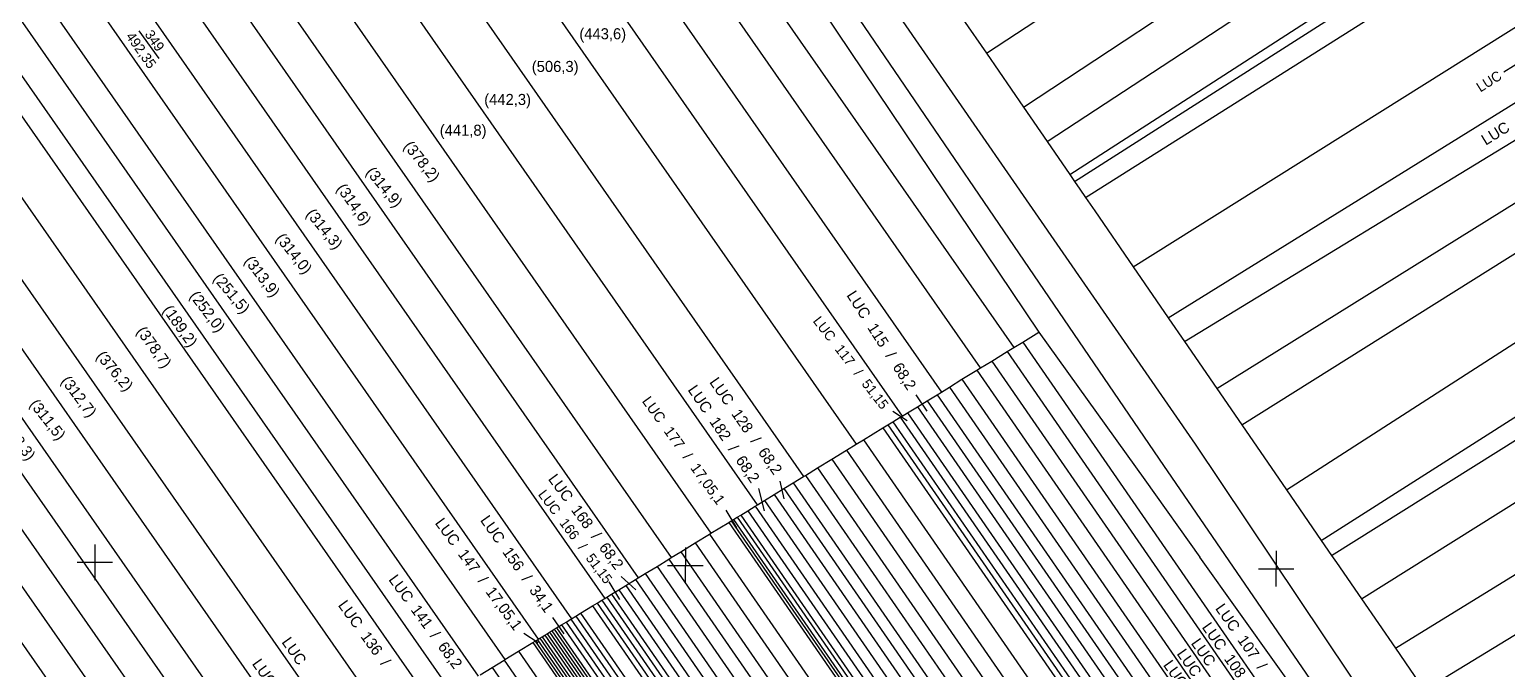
# Model space of a CAD drawing. Header units: metres. Extents: x 591850 to 11787374, y 2319432 to 2388242.
# Drawn here: x 11787025.2 to 11787159.1, y 2387984.4 to 2388042.3 of the extents above; entities that cross this region are included whole.
import ezdxf
from ezdxf.enums import TextEntityAlignment as Align

# ---------------------------------------------------------------- set-up
doc = ezdxf.new("R2010")
doc.units = ezdxf.units.M
for name, color, linetype in [('FeatureAttribs', 7, 'Continuous'), ('Level 10', 7, 'Continuous'), ('Level 13', 7, 'Continuous'), ('Level 22', 7, 'Continuous'), ('Level 63', 7, 'Continuous')]:
    doc.layers.add(name, color=color, linetype=linetype)

# ---------------------------------------------------------------- blocks, each defined once
blk = doc.blocks.new('FEATURE')

msp = doc.modelspace()

# ---------------------------------------------------------------- linework, layer by layer
at = {"layer": 'Level 10', "color": 7}
for points in [[(11787111.37, 2388011.69), (11787017.68, 2388146.02), (11787018.76, 2388146.81), (11787025.52, 2388140.93), (11787114.38, 2388013.54)], [(11787014.3, 2388143.58), (11787107.82, 2388009.51)], [(11787010.93, 2388141.13), (11787104.26, 2388007.33)], [(11787006.98, 2388138.27), (11787100.09, 2388004.78)], [(11787091.14, 2387999.29), (11786998.48, 2388132.12), (11787002.45, 2388135), (11787095.32, 2388001.86)], [(11786994.51, 2388129.24), (11787086.94, 2387996.72)], [(11787040.94, 2388127.52), (11787053.03, 2388109.54), (11787116.66, 2388014.93)], [(11786991.09, 2388126.76), (11787083.34, 2387994.51)], [(11786985.38, 2388122.63), (11786988.24, 2388124.7), (11787080.33, 2387992.67)], [(11786985.38, 2388122.63), (11787077.32, 2387990.82)], [(11786982.52, 2388120.55), (11787074.3, 2387988.97)], [(11786979.65, 2388118.47), (11787071.28, 2387987.12)], [(11786976.45, 2388116.87), (11787068.25, 2387985.27)], [(11786973.76, 2388115.78), (11787065.83, 2387983.79)], [(11786969.08, 2388113.89), (11787061.63, 2387981.21)], [(11786971.08, 2388114.7), (11787063.43, 2387982.31), (11787107.46, 2387918.57)], [(11786965.98, 2388111), (11787058.01, 2387978.99), (11787101.93, 2387915.41)], [(11786963.06, 2388107.73), (11787054.4, 2387976.78)], [(11786960.62, 2388104.99), (11787051.35, 2387974.91)], [(11786958.16, 2388102.24), (11787048.29, 2387973.03)], [(11786956.18, 2388100.03), (11787045.82, 2387971.52)], [(11786954.19, 2388097.8), (11787043.34, 2387970)], [(11786952.19, 2388095.56), (11787040.84, 2387968.47)], [(11786950.18, 2388093.31), (11787038.33, 2387966.93)], [(11787111.9, 2388040.19), (11787174.33, 2388081.13)], [(11787115.26, 2388035.31), (11787177.69, 2388076.47)], [(11787117.39, 2388032.2), (11787180.02, 2388073.22)], [(11787119.45, 2388029.22), (11787182.44, 2388069.86)], [(11787119.89, 2388028.57), (11787183.11, 2388068.92)], [(11787120.88, 2388027.13), (11787184.36, 2388067.2)], [(11787125.2, 2388020.85), (11787188.94, 2388060.82)], [(11787128.38, 2388016.24), (11787192.44, 2388055.96)], [(11787129.85, 2388014.09), (11787194.3, 2388053.37)], [(11787132.78, 2388009.83), (11787196.91, 2388049.75)], [(11787135.03, 2388006.55), (11787199.09, 2388046.73)], [(11787109.77, 2388043.28), (11787111.9, 2388040.19)], [(11787139.1, 2388000.64), (11787202.75, 2388041.63)], [(11787111.9, 2388040.19), (11787115.26, 2388035.31)], [(11787142.24, 2387996.07), (11787206.24, 2388036.79)], [(11787115.26, 2388035.31), (11787117.39, 2388032.2)], [(11787143.18, 2387994.71), (11787207.51, 2388035.02)], [(11787117.39, 2388032.2), (11787119.45, 2388029.22)], [(11787145.88, 2387990.78), (11787210.31, 2388031.13)], [(11787119.45, 2388029.22), (11787119.89, 2388028.57)], [(11787119.89, 2388028.57), (11787120.36, 2388027.89), (11787120.88, 2388027.13)], [(11787120.88, 2388027.13), (11787121.71, 2388025.92), (11787125.2, 2388020.85)], [(11787148.96, 2387986.3), (11787213.84, 2388026.23)], [(11787151.57, 2387982.51), (11787216.73, 2388022.21)], [(11787125.2, 2388020.85), (11787128.38, 2388016.24)], [(11787128.38, 2388016.24), (11787128.43, 2388016.15), (11787129.85, 2388014.09)], [(11787066.03, 2387983.9), (11787067.11, 2387984.56), (11787068.19, 2387985.23), (11787068.25, 2387985.27), (11787069.49, 2387986.03), (11787070.79, 2387986.82), (11787071.01, 2387986.95), (11787071.22, 2387987.08), (11787071.28, 2387987.12), (11787071.44, 2387987.22), (11787071.65, 2387987.35), (11787071.87, 2387987.48), (11787072.08, 2387987.62), (11787072.3, 2387987.75), (11787072.52, 2387987.88), (11787072.73, 2387988.02), (11787072.95, 2387988.15), (11787073.38, 2387988.41), (11787073.82, 2387988.68), (11787074.25, 2387988.94), (11787074.3, 2387988.97), (11787074.68, 2387989.21), (11787075.12, 2387989.47), (11787076.2, 2387990.14), (11787076.63, 2387990.4), (11787077.06, 2387990.67), (11787077.32, 2387990.82), (11787077.5, 2387990.93), (11787077.93, 2387991.2), (11787078.58, 2387991.6), (11787079.23, 2387992), (11787080.1, 2387992.53), (11787080.33, 2387992.67), (11787080.96, 2387993.06), (11787082.05, 2387993.72), (11787083.13, 2387994.38), (11787083.34, 2387994.51), (11787084.21, 2387995.05), (11787085.51, 2387995.84), (11787086.81, 2387996.64), (11787086.94, 2387996.72), (11787088.55, 2387997.7), (11787088.77, 2387997.83), (11787088.98, 2387997.97), (11787089.31, 2387998.17), (11787089.63, 2387998.37), (11787090.28, 2387998.76), (11787090.94, 2387999.16), (11787091.14, 2387999.29), (11787091.8, 2387999.69), (11787092.67, 2388000.23), (11787093.54, 2388000.76), (11787094.4, 2388001.29), (11787095.32, 2388001.86), (11787095.49, 2388001.96), (11787096.59, 2388002.63), (11787097.89, 2388003.43), (11787099.21, 2388004.24), (11787100.09, 2388004.78), (11787100.75, 2388005.19), (11787102.52, 2388006.27), (11787102.97, 2388006.54), (11787103.41, 2388006.81), (11787104.08, 2388007.22), (11787104.26, 2388007.33), (11787104.75, 2388007.63), (11787105.64, 2388008.18), (11787106.54, 2388008.72), (11787107.43, 2388009.27), (11787107.82, 2388009.51), (11787108.56, 2388009.96), (11787109.68, 2388010.66), (11787111.04, 2388011.49), (11787111.37, 2388011.69), (11787112.4, 2388012.32), (11787113.78, 2388013.17), (11787114.38, 2388013.54), (11787115.19, 2388014.03), (11787116.66, 2388014.93), (11787126.24, 2388001.57)], [(11787115.19, 2388014.03), (11787155.39, 2387955.83)], [(11787129.85, 2388014.09), (11787132.78, 2388009.83)], [(11787112.4, 2388012.32), (11787154.33, 2387951.63)], [(11787113.78, 2388013.17), (11787154.9, 2387953.65)], [(11787111.04, 2388011.49), (11787153.12, 2387950.58)], [(11787108.56, 2388009.96), (11787150.91, 2387948.66)], [(11787109.68, 2388010.66), (11787151.91, 2387949.53)], [(11787132.78, 2388009.83), (11787135.03, 2388006.55)], [(11787105.64, 2388008.18), (11787148.31, 2387946.41)], [(11787106.54, 2388008.72), (11787149.11, 2387947.1)], [(11787107.43, 2388009.27), (11787149.91, 2387947.79)], [(11787103.41, 2388006.81), (11787146.33, 2387944.68)], [(11787104.08, 2388007.22), (11787146.93, 2387945.2)], [(11787104.75, 2388007.63), (11787147.52, 2387945.71)], [(11787102.52, 2388006.27), (11787145.54, 2387943.99)], [(11787102.97, 2388006.54), (11787145.94, 2387944.34)], [(11787135.03, 2388006.55), (11787139.1, 2388000.64)], [(11787099.21, 2388004.24), (11787142.6, 2387941.43)], [(11787100.75, 2388005.19), (11787143.97, 2387942.63)], [(11787097.89, 2388003.43), (11787141.42, 2387940.42)], [(11787095.49, 2388001.96), (11787139.29, 2387938.56)], [(11787096.59, 2388002.63), (11787140.26, 2387939.4)], [(11787126.24, 2388001.57), (11787131.23, 2387994.55)], [(11787092.67, 2388000.23), (11787136.64, 2387936.57)], [(11787093.54, 2388000.76), (11787137.51, 2387937.1)], [(11787094.4, 2388001.29), (11787138.32, 2387937.71)], [(11787139.1, 2388000.64), (11787142.24, 2387996.07)], [(11787090.28, 2387998.76), (11787134.26, 2387935.1)], [(11787090.94, 2387999.16), (11787134.91, 2387935.51)], [(11787091.8, 2387999.69), (11787135.78, 2387936.04)], [(11787088.55, 2387997.7), (11787132.54, 2387934.02)], [(11787088.77, 2387997.83), (11787132.76, 2387934.16)], [(11787088.98, 2387997.97), (11787132.97, 2387934.29)], [(11787089.31, 2387998.17), (11787133.29, 2387934.5)], [(11787089.63, 2387998.37), (11787133.61, 2387934.7)], [(11787086.81, 2387996.64), (11787130.81, 2387932.95)], [(11787142.24, 2387996.07), (11787143.18, 2387994.71)], [(11787084.21, 2387995.05), (11787128.23, 2387931.33)], [(11787085.51, 2387995.84), (11787129.52, 2387932.14)], [(11787143.18, 2387994.71), (11787143.62, 2387994.08), (11787145.88, 2387990.78)], [(11787082.05, 2387993.72), (11787126.07, 2387929.99)], [(11787083.13, 2387994.38), (11787127.15, 2387930.66)], [(11787145.36, 2387974.74), (11787131.23, 2387994.55)], [(11787079.23, 2387992), (11787123.27, 2387928.25)], [(11787080.1, 2387992.53), (11787124.13, 2387928.78)], [(11787080.96, 2387993.06), (11787124.99, 2387929.32)], [(11787077.06, 2387990.67), (11787121.12, 2387926.9)], [(11787077.5, 2387990.93), (11787121.54, 2387927.17)], [(11787077.93, 2387991.2), (11787121.98, 2387927.44)], [(11787078.58, 2387991.6), (11787122.62, 2387927.84)], [(11787145.88, 2387990.78), (11787148.96, 2387986.3)], [(11787075.12, 2387989.47), (11787119.17, 2387925.7)], [(11787076.2, 2387990.14), (11787120.25, 2387926.37)], [(11787076.63, 2387990.4), (11787120.68, 2387926.63)], [(11787072.73, 2387988.02), (11787116.81, 2387924.22)], [(11787072.95, 2387988.15), (11787117.02, 2387924.35)], [(11787073.38, 2387988.41), (11787117.45, 2387924.62)], [(11787073.82, 2387988.68), (11787117.88, 2387924.89)], [(11787074.25, 2387988.94), (11787118.32, 2387925.15)], [(11787074.68, 2387989.21), (11787118.75, 2387925.42)], [(11787070.79, 2387986.82), (11787114.87, 2387923)], [(11787071.01, 2387986.95), (11787115.09, 2387923.14)], [(11787071.22, 2387987.08), (11787115.3, 2387923.27)], [(11787071.44, 2387987.22), (11787115.52, 2387923.4)], [(11787071.65, 2387987.35), (11787115.73, 2387923.54)], [(11787071.87, 2387987.48), (11787115.95, 2387923.68)], [(11787072.08, 2387987.62), (11787116.16, 2387923.81)], [(11787072.3, 2387987.75), (11787116.38, 2387923.95)], [(11787072.52, 2387987.88), (11787116.59, 2387924.08)], [(11787069.49, 2387986.03), (11787113.58, 2387922.2)], [(11787148.96, 2387986.3), (11787151.57, 2387982.51)], [(11787067.11, 2387984.56), (11787111.21, 2387920.73)], [(11787068.19, 2387985.23), (11787112.29, 2387921.4)]]:
    msp.add_lwpolyline(points, dxfattribs=at)
at = {"layer": 'Level 13', "color": 7}
for points in [[(11787035.1, 2388042.22, 0), (11787036.89, 2388039.71, 0)], [(11787158.8, 2388038.5, 0), (11787161.42, 2388040.14, 0)]]:
    msp.add_polyline3d(points, dxfattribs=at)
at = {"layer": 'Level 13', "color": 1}
for points in [[(11787106.54, 2388007.78, 0), (11787105.53, 2388009.26, 0)], [(11787106.54, 2388007.78, 0), (11787105.53, 2388009.26, 0)], [(11787104.73, 2388006.91, 0), (11787103.42, 2388007.76, 0)], [(11787093.56, 2387999.83, 0), (11787093.2, 2388001.43, 0)], [(11787091.78, 2387998.74, 0), (11787091.27, 2388000.76, 0)], [(11787089.29, 2387997.21, 0), (11787088.32, 2387998.82, 0)], [(11787089.29, 2387997.21, 0), (11787088.32, 2387998.82, 0)], [(11787078.67, 2387990.71, 0), (11787077.7, 2387992.32, 0)], [(11787078.67, 2387990.71, 0), (11787077.7, 2387992.32, 0)], [(11787080.12, 2387991.6, 0), (11787078.81, 2387992.8, 0)], [(11787073.62, 2387987.61, 0), (11787072.61, 2387989.09, 0)], [(11787073.62, 2387987.61, 0), (11787072.61, 2387989.09, 0)], [(11787071.29, 2387986.8, 0), (11787069.99, 2387987.63, 0)]]:
    msp.add_polyline3d(points, dxfattribs=at)
at = {"layer": 'Level 22', "color": 7}
for points in [[(11787094.29, 2388057.58, 0), (11787130.8, 2388004.79, 0)], [(11787094.29, 2388057.58, 0), (11787130.8, 2388004.79, 0)], [(11787094.29, 2388057.58, 0), (11787130.8, 2388004.79, 0)], [(11787092.27, 2388055.19, 0), (11787127.93, 2388002.87, 0)], [(11787092.27, 2388055.19, 0), (11787127.93, 2388002.87, 0)], [(11787092.27, 2388055.19, 0), (11787127.93, 2388002.87, 0)], [(11787130.8, 2388004.79, 0), (11787149.53, 2387976.82, 0)], [(11787130.8, 2388004.79, 0), (11787149.53, 2387976.82, 0)], [(11787130.8, 2388004.79, 0), (11787149.53, 2387976.82, 0)], [(11787127.93, 2388002.87, 0), (11787146.76, 2387975.42, 0)], [(11787127.93, 2388002.87, 0), (11787146.76, 2387975.42, 0)], [(11787127.93, 2388002.87, 0), (11787146.76, 2387975.42, 0)]]:
    msp.add_polyline3d(points, dxfattribs=at)
at = {"layer": 'Level 63', "color": 7}
for points in [[(11787031.11, 2387995.71, 0), (11787031.09, 2387992.48, 0)], [(11787084.63, 2387995.42, 0), (11787084.61, 2387992.19, 0)], [(11787138.15, 2387995.12, 0), (11787138.13, 2387991.89, 0)], [(11787029.49, 2387994.11, 0), (11787032.7, 2387994.09, 0)], [(11787083.01, 2387993.81, 0), (11787086.23, 2387993.79, 0)], [(11787136.54, 2387993.51, 0), (11787139.75, 2387993.49, 0)]]:
    msp.add_polyline3d(points, dxfattribs=at)

# ---------------------------------------------------------------- block references
at = {"layer": 'FeatureAttribs'}
ref = msp.add_blockref('FEATURE', (11787035.67, 2388040.73), dxfattribs=at)
ref.add_attrib('NAME', '492,35', dxfattribs={"color": 1, "height": 0.9, "rotation": 305.4}).set_placement((11787035.67, 2388040.73), align=Align.TOP_CENTER)
ref = msp.add_blockref('FEATURE', (11787036.16, 2388041.08), dxfattribs=at)
ref.add_attrib('NAME', '349', dxfattribs={"color": 2, "height": 0.9, "rotation": 305.4}).set_placement((11787036.16, 2388041.08), align=Align.CENTER)
ref = msp.add_blockref('FEATURE', (11787077.13, 2388041.96), dxfattribs=at)
ref.add_attrib('NAME', '(443,6)', dxfattribs={"color": 30, "height": 1}).set_placement((11787077.13, 2388041.96), align=Align.MIDDLE_CENTER)
ref = msp.add_blockref('FEATURE', (11787072.82, 2388039), dxfattribs=at)
ref.add_attrib('NAME', '(506,3)', dxfattribs={"color": 30, "height": 1}).set_placement((11787072.82, 2388039), align=Align.MIDDLE_CENTER)
ref = msp.add_blockref('FEATURE', (11787158.46, 2388038.29), dxfattribs=at)
ref.add_attrib('NAME', 'LUC', dxfattribs={"color": 3, "height": 0.9, "rotation": 32}).set_placement((11787158.46, 2388038.29), align=Align.MIDDLE_RIGHT)
ref = msp.add_blockref('FEATURE', (11787068.51, 2388036.01), dxfattribs=at)
ref.add_attrib('NAME', '(442,3)', dxfattribs={"color": 30, "height": 1}).set_placement((11787068.51, 2388036.01), align=Align.MIDDLE_CENTER)
ref = msp.add_blockref('FEATURE', (11787064.48, 2388033.22), dxfattribs=at)
ref.add_attrib('NAME', '(441,8)', dxfattribs={"color": 30, "height": 1}).set_placement((11787064.48, 2388033.22), align=Align.MIDDLE_CENTER)
ref = msp.add_blockref('FEATURE', (11787159.16, 2388033.64), dxfattribs=at)
ref.add_attrib('NAME', 'LUC', dxfattribs={"color": 3, "height": 1, "rotation": 31.5}).set_placement((11787159.16, 2388033.64), align=Align.MIDDLE_RIGHT)
ref = msp.add_blockref('FEATURE', (11787060.75, 2388030.41), dxfattribs=at)
ref.add_attrib('NAME', '(378,2)', dxfattribs={"color": 30, "height": 1, "rotation": 308.7}).set_placement((11787060.75, 2388030.41), align=Align.MIDDLE_CENTER)
ref = msp.add_blockref('FEATURE', (11787057.35, 2388028.08), dxfattribs=at)
ref.add_attrib('NAME', '(314,9)', dxfattribs={"color": 30, "height": 1, "rotation": 309.5}).set_placement((11787057.35, 2388028.08), align=Align.MIDDLE_CENTER)
ref = msp.add_blockref('FEATURE', (11787054.6, 2388026.51), dxfattribs=at)
ref.add_attrib('NAME', '(314,6)', dxfattribs={"color": 30, "height": 1, "rotation": 305.7}).set_placement((11787054.6, 2388026.51), align=Align.MIDDLE_CENTER)
ref = msp.add_blockref('FEATURE', (11787051.92, 2388024.29), dxfattribs=at)
ref.add_attrib('NAME', '(314,3)', dxfattribs={"color": 30, "height": 1, "rotation": 309.3}).set_placement((11787051.92, 2388024.29), align=Align.MIDDLE_CENTER)
ref = msp.add_blockref('FEATURE', (11787049.16, 2388022.06), dxfattribs=at)
ref.add_attrib('NAME', '(314,0)', dxfattribs={"color": 30, "height": 1, "rotation": 308.8}).set_placement((11787049.16, 2388022.06), align=Align.MIDDLE_CENTER)
ref = msp.add_blockref('FEATURE', (11787046.28, 2388019.99), dxfattribs=at)
ref.add_attrib('NAME', '(313,9)', dxfattribs={"color": 30, "height": 1, "rotation": 307.4}).set_placement((11787046.28, 2388019.99), align=Align.MIDDLE_CENTER)
ref = msp.add_blockref('FEATURE', (11787043.51, 2388018.46), dxfattribs=at)
ref.add_attrib('NAME', '(251,5)', dxfattribs={"color": 30, "height": 1, "rotation": 309.9}).set_placement((11787043.51, 2388018.46), align=Align.MIDDLE_CENTER)
ref = msp.add_blockref('FEATURE', (11787101.05, 2388016.3), dxfattribs=at)
ref.add_attrib('NAME', 'LUC', dxfattribs={"color": 3, "height": 1, "rotation": 302.6}).set_placement((11787101.05, 2388016.3), align=Align.MIDDLE_RIGHT)
ref = msp.add_blockref('FEATURE', (11787041.32, 2388016.81), dxfattribs=at)
ref.add_attrib('NAME', '(252,0)', dxfattribs={"color": 30, "height": 1, "rotation": 307.2}).set_placement((11787041.32, 2388016.81), align=Align.MIDDLE_CENTER)
ref = msp.add_blockref('FEATURE', (11787038.85, 2388015.49), dxfattribs=at)
ref.add_attrib('NAME', '(189,2)', dxfattribs={"color": 30, "height": 1, "rotation": 305.1}).set_placement((11787038.85, 2388015.49), align=Align.MIDDLE_CENTER)
ref = msp.add_blockref('FEATURE', (11787097.96, 2388014.3), dxfattribs=at)
ref.add_attrib('NAME', 'LUC', dxfattribs={"color": 3, "height": 0.9, "rotation": 307.8}).set_placement((11787097.96, 2388014.3), align=Align.MIDDLE_RIGHT)
ref = msp.add_blockref('FEATURE', (11787036.48, 2388013.58), dxfattribs=at)
ref.add_attrib('NAME', '(378,7)', dxfattribs={"color": 30, "height": 1, "rotation": 306}).set_placement((11787036.48, 2388013.58), align=Align.MIDDLE_CENTER)
ref = msp.add_blockref('FEATURE', (11787102.09, 2388014.67), dxfattribs=at)
ref.add_attrib('NAME', '115', dxfattribs={"color": 1, "height": 1, "rotation": 302.6}).set_placement((11787102.09, 2388014.67), align=Align.MIDDLE_CENTER)
ref = msp.add_blockref('FEATURE', (11787099.08, 2388012.86), dxfattribs=at)
ref.add_attrib('NAME', '117', dxfattribs={"color": 1, "height": 0.9, "rotation": 307.8}).set_placement((11787099.08, 2388012.86), align=Align.MIDDLE_CENTER)
ref = msp.add_blockref('FEATURE', (11787032.92, 2388011.42), dxfattribs=at)
ref.add_attrib('NAME', '(376,2)', dxfattribs={"color": 30, "height": 1, "rotation": 310.2}).set_placement((11787032.92, 2388011.42), align=Align.MIDDLE_CENTER)
ref = msp.add_blockref('FEATURE', (11787103.14, 2388013.04), dxfattribs=at)
ref.add_attrib('NAME', '/', dxfattribs={"color": 7, "height": 1, "rotation": 302.6}).set_placement((11787103.14, 2388013.04), align=Align.MIDDLE_LEFT)
ref = msp.add_blockref('FEATURE', (11787103.78, 2388012.04), dxfattribs=at)
ref.add_attrib('NAME', '68,2', dxfattribs={"color": 1, "height": 1, "rotation": 302.6}).set_placement((11787103.78, 2388012.04), align=Align.MIDDLE_LEFT)
ref = msp.add_blockref('FEATURE', (11787029.67, 2388009.11), dxfattribs=at)
ref.add_attrib('NAME', '(312,7)', dxfattribs={"color": 30, "height": 1, "rotation": 307.1}).set_placement((11787029.67, 2388009.11), align=Align.MIDDLE_CENTER)
ref = msp.add_blockref('FEATURE', (11787088.69, 2388008.49), dxfattribs=at)
ref.add_attrib('NAME', 'LUC', dxfattribs={"color": 3, "height": 1, "rotation": 304.8}).set_placement((11787088.69, 2388008.49), align=Align.MIDDLE_RIGHT)
ref = msp.add_blockref('FEATURE', (11787100.19, 2388011.42), dxfattribs=at)
ref.add_attrib('NAME', '/', dxfattribs={"color": 7, "height": 0.9, "rotation": 307.8}).set_placement((11787100.19, 2388011.42), align=Align.MIDDLE_LEFT)
ref = msp.add_blockref('FEATURE', (11787100.9, 2388010.51), dxfattribs=at)
ref.add_attrib('NAME', '51,15', dxfattribs={"color": 1, "height": 0.9, "rotation": 307.8}).set_placement((11787100.9, 2388010.51), align=Align.MIDDLE_LEFT)
ref = msp.add_blockref('FEATURE', (11787086.71, 2388007.78), dxfattribs=at)
ref.add_attrib('NAME', 'LUC', dxfattribs={"color": 3, "height": 1, "rotation": 304.2}).set_placement((11787086.71, 2388007.78), align=Align.MIDDLE_RIGHT)
ref = msp.add_blockref('FEATURE', (11787026.84, 2388007.02), dxfattribs=at)
ref.add_attrib('NAME', '(311,5)', dxfattribs={"color": 30, "height": 1, "rotation": 308.2}).set_placement((11787026.84, 2388007.02), align=Align.MIDDLE_CENTER)
ref = msp.add_blockref('FEATURE', (11787082.52, 2388006.9), dxfattribs=at)
ref.add_attrib('NAME', 'LUC', dxfattribs={"color": 3, "height": 0.95, "rotation": 305.9}).set_placement((11787082.52, 2388006.9), align=Align.MIDDLE_RIGHT)
ref = msp.add_blockref('FEATURE', (11787024.14, 2388005.21), dxfattribs=at)
ref.add_attrib('NAME', '(248,3)', dxfattribs={"color": 30, "height": 1, "rotation": 306.6}).set_placement((11787024.14, 2388005.21), align=Align.MIDDLE_CENTER)
ref = msp.add_blockref('FEATURE', (11787087.79, 2388006.19), dxfattribs=at)
ref.add_attrib('NAME', '182', dxfattribs={"color": 1, "height": 1, "rotation": 304.2}).set_placement((11787087.79, 2388006.19), align=Align.MIDDLE_CENTER)
ref = msp.add_blockref('FEATURE', (11787089.79, 2388006.9), dxfattribs=at)
ref.add_attrib('NAME', '128', dxfattribs={"color": 1, "height": 1, "rotation": 304.8}).set_placement((11787089.79, 2388006.9), align=Align.MIDDLE_CENTER)
ref = msp.add_blockref('FEATURE', (11787083.62, 2388005.38), dxfattribs=at)
ref.add_attrib('NAME', '177', dxfattribs={"color": 1, "height": 0.95, "rotation": 305.9}).set_placement((11787083.62, 2388005.38), align=Align.MIDDLE_CENTER)
ref = msp.add_blockref('FEATURE', (11787090.89, 2388005.32), dxfattribs=at)
ref.add_attrib('NAME', '/', dxfattribs={"color": 7, "height": 1, "rotation": 304.8}).set_placement((11787090.89, 2388005.32), align=Align.MIDDLE_LEFT)
ref = msp.add_blockref('FEATURE', (11787088.87, 2388004.59), dxfattribs=at)
ref.add_attrib('NAME', '/', dxfattribs={"color": 7, "height": 1, "rotation": 304.2}).set_placement((11787088.87, 2388004.59), align=Align.MIDDLE_LEFT)
ref = msp.add_blockref('FEATURE', (11787091.57, 2388004.34), dxfattribs=at)
ref.add_attrib('NAME', '68,2', dxfattribs={"color": 1, "height": 1, "rotation": 304.8}).set_placement((11787091.57, 2388004.34), align=Align.MIDDLE_LEFT)
ref = msp.add_blockref('FEATURE', (11787084.72, 2388003.86), dxfattribs=at)
ref.add_attrib('NAME', '/', dxfattribs={"color": 7, "height": 0.95, "rotation": 305.9}).set_placement((11787084.72, 2388003.86), align=Align.MIDDLE_LEFT)
ref = msp.add_blockref('FEATURE', (11787085.41, 2388002.91), dxfattribs=at)
ref.add_attrib('NAME', '17,05,1', dxfattribs={"color": 1, "height": 0.95, "rotation": 305.9}).set_placement((11787085.41, 2388002.91), align=Align.MIDDLE_LEFT)
ref = msp.add_blockref('FEATURE', (11787089.54, 2388003.61), dxfattribs=at)
ref.add_attrib('NAME', '68,2', dxfattribs={"color": 1, "height": 1, "rotation": 304.2}).set_placement((11787089.54, 2388003.61), align=Align.MIDDLE_LEFT)
ref = msp.add_blockref('FEATURE', (11787074.13, 2387999.77), dxfattribs=at)
ref.add_attrib('NAME', 'LUC', dxfattribs={"color": 3, "height": 1, "rotation": 306.6}).set_placement((11787074.13, 2387999.77), align=Align.MIDDLE_RIGHT)
ref = msp.add_blockref('FEATURE', (11787073.03, 2387998.57), dxfattribs=at)
ref.add_attrib('NAME', 'LUC', dxfattribs={"color": 3, "height": 0.9, "rotation": 306.9}).set_placement((11787073.03, 2387998.57), align=Align.MIDDLE_RIGHT)
ref = msp.add_blockref('FEATURE', (11787075.28, 2387998.22), dxfattribs=at)
ref.add_attrib('NAME', '168', dxfattribs={"color": 1, "height": 1, "rotation": 306.6}).set_placement((11787075.28, 2387998.22), align=Align.MIDDLE_CENTER)
ref = msp.add_blockref('FEATURE', (11787063.87, 2387995.78), dxfattribs=at)
ref.add_attrib('NAME', 'LUC', dxfattribs={"color": 3, "height": 1, "rotation": 306.4}).set_placement((11787063.87, 2387995.78), align=Align.MIDDLE_RIGHT)
ref = msp.add_blockref('FEATURE', (11787067.93, 2387995.99), dxfattribs=at)
ref.add_attrib('NAME', 'LUC', dxfattribs={"color": 3, "height": 1, "rotation": 305}).set_placement((11787067.93, 2387995.99), align=Align.MIDDLE_RIGHT)
ref = msp.add_blockref('FEATURE', (11787074.12, 2387997.11), dxfattribs=at)
ref.add_attrib('NAME', '166', dxfattribs={"color": 1, "height": 0.9, "rotation": 306.9}).set_placement((11787074.12, 2387997.11), align=Align.MIDDLE_CENTER)
ref = msp.add_blockref('FEATURE', (11787076.44, 2387996.67), dxfattribs=at)
ref.add_attrib('NAME', '/', dxfattribs={"color": 7, "height": 1, "rotation": 306.6}).set_placement((11787076.44, 2387996.67), align=Align.MIDDLE_LEFT)
ref = msp.add_blockref('FEATURE', (11787065.02, 2387994.22), dxfattribs=at)
ref.add_attrib('NAME', '147', dxfattribs={"color": 1, "height": 1, "rotation": 306.4}).set_placement((11787065.02, 2387994.22), align=Align.MIDDLE_CENTER)
ref = msp.add_blockref('FEATURE', (11787069.04, 2387994.4), dxfattribs=at)
ref.add_attrib('NAME', '156', dxfattribs={"color": 1, "height": 1, "rotation": 305}).set_placement((11787069.04, 2387994.4), align=Align.MIDDLE_CENTER)
ref = msp.add_blockref('FEATURE', (11787075.21, 2387995.65), dxfattribs=at)
ref.add_attrib('NAME', '/', dxfattribs={"color": 7, "height": 0.9, "rotation": 306.9}).set_placement((11787075.21, 2387995.65), align=Align.MIDDLE_LEFT)
ref = msp.add_blockref('FEATURE', (11787075.9, 2387994.73), dxfattribs=at)
ref.add_attrib('NAME', '51,15', dxfattribs={"color": 1, "height": 0.9, "rotation": 306.9}).set_placement((11787075.9, 2387994.73), align=Align.MIDDLE_LEFT)
ref = msp.add_blockref('FEATURE', (11787077.14, 2387995.71), dxfattribs=at)
ref.add_attrib('NAME', '68,2', dxfattribs={"color": 1, "height": 1, "rotation": 306.6}).set_placement((11787077.14, 2387995.71), align=Align.MIDDLE_LEFT)
ref = msp.add_blockref('FEATURE', (11787059.66, 2387990.65), dxfattribs=at)
ref.add_attrib('NAME', 'LUC', dxfattribs={"color": 3, "height": 1, "rotation": 306.2}).set_placement((11787059.66, 2387990.65), align=Align.MIDDLE_RIGHT)
ref = msp.add_blockref('FEATURE', (11787066.17, 2387992.66), dxfattribs=at)
ref.add_attrib('NAME', '/', dxfattribs={"color": 7, "height": 1, "rotation": 306.4}).set_placement((11787066.17, 2387992.66), align=Align.MIDDLE_LEFT)
ref = msp.add_blockref('FEATURE', (11787070.15, 2387992.82), dxfattribs=at)
ref.add_attrib('NAME', '/', dxfattribs={"color": 7, "height": 1, "rotation": 305}).set_placement((11787070.15, 2387992.82), align=Align.MIDDLE_LEFT)
ref = msp.add_blockref('FEATURE', (11787070.83, 2387991.85), dxfattribs=at)
ref.add_attrib('NAME', '34,1', dxfattribs={"color": 1, "height": 1, "rotation": 305}).set_placement((11787070.83, 2387991.85), align=Align.MIDDLE_LEFT)
ref = msp.add_blockref('FEATURE', (11787055.07, 2387988.32), dxfattribs=at)
ref.add_attrib('NAME', 'LUC', dxfattribs={"color": 3, "height": 1, "rotation": 305.9}).set_placement((11787055.07, 2387988.32), align=Align.MIDDLE_RIGHT)
ref = msp.add_blockref('FEATURE', (11787066.87, 2387991.71), dxfattribs=at)
ref.add_attrib('NAME', '17,05,1', dxfattribs={"color": 1, "height": 1, "rotation": 306.4}).set_placement((11787066.87, 2387991.71), align=Align.MIDDLE_LEFT)
ref = msp.add_blockref('FEATURE', (11787060.75, 2387989.17), dxfattribs=at)
ref.add_attrib('NAME', '141', dxfattribs={"color": 1, "height": 1, "rotation": 306.2}).set_placement((11787060.75, 2387989.17), align=Align.MIDDLE_CENTER)
ref = msp.add_blockref('FEATURE', (11787134.54, 2387988), dxfattribs=at)
ref.add_attrib('NAME', 'LUC', dxfattribs={"color": 3, "height": 1, "rotation": 305.1}).set_placement((11787134.54, 2387988), align=Align.MIDDLE_RIGHT)
ref = msp.add_blockref('FEATURE', (11787133.33, 2387986.3), dxfattribs=at)
ref.add_attrib('NAME', 'LUC', dxfattribs={"color": 3, "height": 1, "rotation": 305.1}).set_placement((11787133.33, 2387986.3), align=Align.MIDDLE_RIGHT)
ref = msp.add_blockref('FEATURE', (11787049.94, 2387984.96), dxfattribs=at)
ref.add_attrib('NAME', 'LUC', dxfattribs={"color": 3, "height": 1, "rotation": 305.2}).set_placement((11787049.94, 2387984.96), align=Align.MIDDLE_RIGHT)
ref = msp.add_blockref('FEATURE', (11787056.2, 2387986.75), dxfattribs=at)
ref.add_attrib('NAME', '136', dxfattribs={"color": 1, "height": 1, "rotation": 305.9}).set_placement((11787056.2, 2387986.75), align=Align.MIDDLE_CENTER)
ref = msp.add_blockref('FEATURE', (11787061.84, 2387987.69), dxfattribs=at)
ref.add_attrib('NAME', '/', dxfattribs={"color": 7, "height": 1, "rotation": 306.2}).set_placement((11787061.84, 2387987.69), align=Align.MIDDLE_LEFT)
ref = msp.add_blockref('FEATURE', (11787062.54, 2387986.73), dxfattribs=at)
ref.add_attrib('NAME', '68,2', dxfattribs={"color": 1, "height": 1, "rotation": 306.2}).set_placement((11787062.54, 2387986.73), align=Align.MIDDLE_LEFT)
ref = msp.add_blockref('FEATURE', (11787132.34, 2387984.85), dxfattribs=at)
ref.add_attrib('NAME', 'LUC', dxfattribs={"color": 3, "height": 1, "rotation": 305.1}).set_placement((11787132.34, 2387984.85), align=Align.MIDDLE_RIGHT)
ref = msp.add_blockref('FEATURE', (11787135.65, 2387986.42), dxfattribs=at)
ref.add_attrib('NAME', '107', dxfattribs={"color": 1, "height": 1, "rotation": 305.1}).set_placement((11787135.65, 2387986.42), align=Align.MIDDLE_CENTER)
ref = msp.add_blockref('FEATURE', (11787047.26, 2387983), dxfattribs=at)
ref.add_attrib('NAME', 'LUC', dxfattribs={"color": 3, "height": 1, "rotation": 305.3}).set_placement((11787047.26, 2387983), align=Align.MIDDLE_RIGHT)
ref = msp.add_blockref('FEATURE', (11787057.34, 2387985.18), dxfattribs=at)
ref.add_attrib('NAME', '/', dxfattribs={"color": 7, "height": 1, "rotation": 305.9}).set_placement((11787057.34, 2387985.18), align=Align.MIDDLE_LEFT)
ref = msp.add_blockref('FEATURE', (11787129.82, 2387982.88), dxfattribs=at)
ref.add_attrib('NAME', 'LUC', dxfattribs={"color": 3, "height": 1, "rotation": 305.1}).set_placement((11787129.82, 2387982.88), align=Align.MIDDLE_RIGHT)
ref = msp.add_blockref('FEATURE', (11787131.05, 2387983.9), dxfattribs=at)
ref.add_attrib('NAME', 'LUC', dxfattribs={"color": 3, "height": 1, "rotation": 305.1}).set_placement((11787131.05, 2387983.9), align=Align.MIDDLE_RIGHT)
ref = msp.add_blockref('FEATURE', (11787134.44, 2387984.71), dxfattribs=at)
ref.add_attrib('NAME', '108', dxfattribs={"color": 1, "height": 1, "rotation": 305.1}).set_placement((11787134.44, 2387984.71), align=Align.MIDDLE_CENTER)
ref = msp.add_blockref('FEATURE', (11787136.76, 2387984.83), dxfattribs=at)
ref.add_attrib('NAME', '/', dxfattribs={"color": 7, "height": 1, "rotation": 305.1}).set_placement((11787136.76, 2387984.83), align=Align.MIDDLE_LEFT)

doc.saveas('drawing.dxf')
